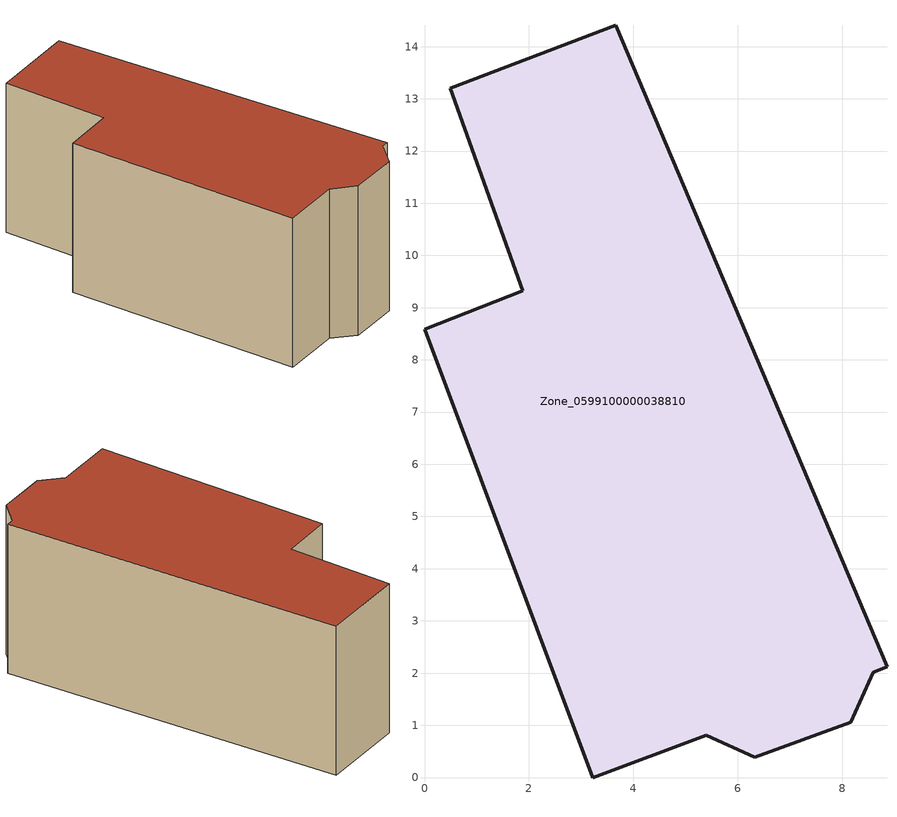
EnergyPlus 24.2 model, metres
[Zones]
Zone_0599100000038810
 floor ground (C_G): 8.16,1.06 6.33,0.39 5.4,0.81 3.22,0 0,8.59 1.89,9.32 0.5,13.2 3.66,14.41 8.86,2.12 8.6,2.02 z0
 wall outside (C_F): 3.22,0 5.4,0.81 6.33,0.39 8.16,1.06 8.6,2.02 8.86,2.12 3.66,14.41 0.5,13.2 1.89,9.32 0,8.59 3.22,0 z0:6.1
 roof outside (C_R): 8.16,1.06 8.6,2.02 8.86,2.12 3.66,14.41 0.5,13.2 1.89,9.32 0,8.59 3.22,0 5.4,0.81 6.33,0.39 z6.1
[BUILDING]
Pand.0599100000038810: North Axis=0; Terrain=City; Loads Convergence Tolerance Value=0.04; Temperature Convergence Tolerance Value=0.4; Solar Distribution=FullExterior; Maximum Number of Warmup Days=25; Minimum Number of Warmup Days=1
[Site:Location]
Rotterdam.The.Hague.AP_ZH_NLD Design_Conditions: Latitude=51.96; Longitude=4.45; Time Zone=1; Elevation=-4.5
[SITE:GROUNDTEMPERATURE:BUILDINGSURFACE]
18, 18, 18, 18, 18, 18, 18, 18, 18, 18, 18, 18
[MATERIAL] Thermal Absorptance=0.9; Solar Absorptance=0.7; Visible Absorptance=0.7
Name | Roughness | Thickness | Conductivity | Density | Specific Heat
G.TC.1946 | MediumSmooth | 0.15 | 1 | 540 | 1210
F.TC.1946 | Rough | 0.3 | 0.857143 | 1920 | 840
R.TC.1946 | MediumRough | 0.2 | 0.909091 | 1500 | 1000
[CONSTRUCTION]
C_G: G.TC.1946
C_F: F.TC.1946
C_R: R.TC.1946
[ZONE]
Zone_0599100000038810: Type=1; Multiplier=1; Ceiling Height=Autocalculate; Volume=Autocalculate; Floor Area=autocalculate; Part of Total Floor Area=Yes
[ZONEINFILTRATION:DESIGNFLOWRATE]
Infil_Zone_0599100000038810: Zone or ZoneList or Space or SpaceList=Zone_0599100000038810; Schedule=AlwaysOn; Design Flow Rate Calculation Method=Flow/Area; Flow Rate per Floor Area=0.003; Constant Term Coefficient=1; Temperature Term Coefficient=0; Velocity Term Coefficient=0; Velocity Squared Term Coefficient=0
[HVACTEMPLATE:ZONE:IDEALLOADSAIRSYSTEM]
Zone_0599100000038810: Maximum Heating Supply Air Temperature=50; Minimum Cooling Supply Air Temperature=13; Maximum Heating Supply Air Humidity Ratio=0.0156; Minimum Cooling Supply Air Humidity Ratio=0.0077; Heating Limit=NoLimit; Cooling Limit=NoLimit; Dehumidification Control Type=ConstantSensibleHeatRatio; Cooling Sensible Heat Ratio=0.7; Dehumidification Setpoint=60; Humidification Control Type=None; Humidification Setpoint=30; Outdoor Air Method=None; Outdoor Air Flow Rate per Person=0.00944; Outdoor Air Flow Rate per Zone Floor Area=0; Outdoor Air Flow Rate per Zone=0; Demand Controlled Ventilation Type=None; Outdoor Air Economizer Type=NoEconomizer; Heat Recovery Type=None; Sensible Heat Recovery Effectiveness=0.7; Latent Heat Recovery Effectiveness=0.65
[ZONECONTROL:THERMOSTAT]
ThermostatControl_Zone_0599100000038810: Zone or ZoneList=Zone_0599100000038810; Control Type Schedule=DualSetpointControlType; Control 1=Thermostat_Zone_0599100000038810; Temperature Difference Between Cutout And Setpoint=0
[THERMOSTATSETPOINT:DUALSETPOINT]
Thermostat_Zone_0599100000038810: Heating Setpoint Temperature Schedule=HeatingSetpoint_Zone_0599100000038810; Cooling Setpoint Temperature Schedule=CoolingSetpoint_Zone_0599100000038810
[SCHEDULE:COMPACT]
HeatingSetpoint_Zone_0599100000038810: Through: 12/31, For: AllDays, Until: 24:00, 21
CoolingSetpoint_Zone_0599100000038810: Through: 12/31, For: AllDays, Until: 24:00, 24
DualSetpointControlType: Through: 12/31, For: AllDays, Until: 24:00, 4
AlwaysOn: Through: 12/31, For: AllDays, Until: 24:00, 1
